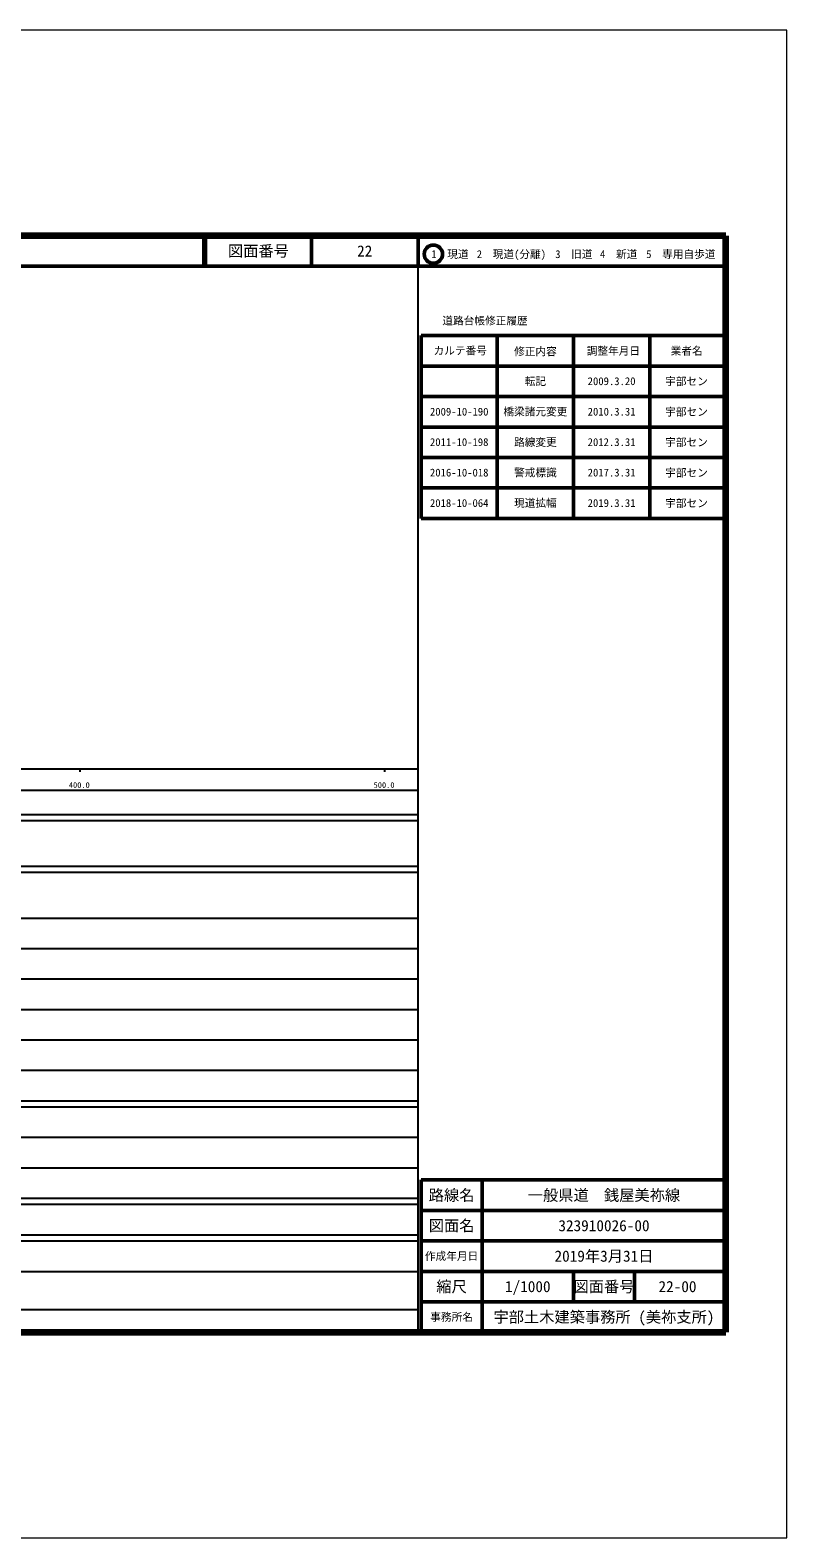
# Model space of a CAD drawing. Units: millimetres on the paper, enlarged 1000 times. Extents: x 0 to 700000, y -47500 to 447500.
# Drawn here: x 451722 to 700000, y -47500 to 447500 of the extents above; entities that cross this region are included whole.
import ezdxf
from ezdxf.enums import TextEntityAlignment as Align

# ---------------------------------------------------------------- set-up
doc = ezdxf.new("R2010")
doc.units = ezdxf.units.MM
doc.header["$LTSCALE"] = 1000
doc.layers.add('作業レイヤ1', color=7, linetype='Continuous', lineweight=13)
doc.layers.add('作業ﾚｲﾔ1', color=7, linetype='Continuous', lineweight=25)
doc.styles.add('ＭＳ ゴシック', font='')
doc.styles.get('ＭＳ ゴシック').set_extended_font_data('MS Gothic')

msp = doc.modelspace()

# ---------------------------------------------------------------- linework, layer by layer
at = {"layer": '作業レイヤ1'}
msp.add_lwpolyline([(0, -47500), (700000, -47500), (700000, 447500), (0, 447500)], close=True, dxfattribs=at)
at = {"layer": '作業ﾚｲﾔ1', "lineweight": 140}
for p, q in [((680000, 380000), (40000, 380000)), ((680000, 20000), (680000, 380000)), ((40000, 20000), (680000, 20000))]:
    msp.add_line(p, q, dxfattribs=at)
at = {"layer": '作業ﾚｲﾔ1', "lineweight": 50}
for p, q in [((508747, 380000), (508747, 370000)), ((509247, 380000), (509247, 370000)), ((543997, 380000), (543997, 370000)), ((579000, 380000), (579000, 370000)), ((40000, 370000), (680000, 370000)), ((580000, 347197), (580000, 287197)), ((580000, 347197), (680000, 347197)), ((605000, 347197), (605000, 287197)), ((630000, 347197), (630000, 287197)), ((655000, 347197), (655000, 287197)), ((580000, 337197), (680000, 337197)), ((580000, 327197), (680000, 327197)), ((580000, 317197), (680000, 317197)), ((580000, 307197), (680000, 307197)), ((580000, 297197), (680000, 297197)), ((580000, 287197), (680000, 287197)), ((680000, 70000), (580000, 70000)), ((580000, 70000), (580000, 20000)), ((600000, 70000), (600000, 20000)), ((680000, 60000), (580000, 60000)), ((680000, 50000), (580000, 50000)), ((680000, 40000), (580000, 40000)), ((630000, 40000), (630000, 30000)), ((650000, 40000), (650000, 30000)), ((680000, 30000), (580000, 30000))]:
    msp.add_line(p, q, dxfattribs=at)
at = {"layer": '作業ﾚｲﾔ1'}
for p, q in [((579000, 20000), (579000, 370000)), ((40000, 205000), (579000, 205000)), ((468000, 205000), (468000, 204000)), ((568000, 205000), (568000, 204000)), ((68000, 198000), (579000, 198000)), ((40000, 190000), (579000, 190000)), ((40000, 188000), (579000, 188000)), ((40000, 173000), (579000, 173000)), ((40000, 171000), (579000, 171000)), ((40000, 156000), (579000, 156000)), ((46000, 146000), (579000, 146000)), ((52000, 136000), (579000, 136000)), ((46000, 126000), (579000, 126000)), ((52000, 116000), (579000, 116000)), ((46000, 106000), (579000, 106000)), ((40000, 96000), (579000, 96000)), ((40000, 94000), (579000, 94000)), ((49000, 84000), (579000, 84000)), ((40000, 74000), (579000, 74000)), ((40000, 64000), (579000, 64000)), ((40000, 62000), (579000, 62000)), ((40000, 52000), (579000, 52000)), ((40000, 50000), (579000, 50000)), ((40000, 40000), (579000, 40000)), ((68000, 27500), (579000, 27500))]:
    msp.add_line(p, q, dxfattribs=at)
at = {"layer": '作業ﾚｲﾔ1', "lineweight": 50}
msp.add_circle((584031, 373958), 3000, dxfattribs=at)

# ---------------------------------------------------------------- texts
at = {"layer": '作業ﾚｲﾔ1', "style": 'ＭＳ ゴシック'}
for s, height, p in [('図面番号', 3666, (526622, 375000)), ('22', 3666, (561497, 375000)), ('1\u3000現道', 2566, (589448, 373958)), ('2\u3000現道(分離)', 2566, (609619, 373958)), ('3\u3000旧道', 2566, (630121, 373958)), ('4\u3000新道', 2566, (644824, 373958)), ('5\u3000専用自歩道', 2566, (665228, 373958)), ('道路台帳修正履歴', 2566, (600968, 352113)), ('カルテ番号', 2566, (592839, 342277)), ('修正内容', 2566, (617509, 342023)), ('調整年月日', 2566, (643089, 342197)), ('業者名', 2566, (667134, 342197)), ('転記', 2566, (617500, 332245)), ('2009.3.20', 2566, (642500, 332245)), ('宇部セン', 2566, (667077, 332189)), ('2009-10-190', 2566, (592500, 322245)), ('橋梁諸元変更', 2566, (617500, 322245)), ('2010.3.31', 2566, (642500, 322245)), ('宇部セン', 2566, (667077, 322189)), ('2011-10-198', 2566, (592500, 312245)), ('路線変更', 2566, (617500, 312245)), ('2012.3.31', 2566, (642500, 312245)), ('宇部セン', 2566, (667077, 312189)), ('2016-10-018', 2566, (592500, 302245)), ('警戒標識', 2566, (617500, 302245)), ('2017.3.31', 2566, (642500, 302245)), ('宇部セン', 2566, (667077, 302189)), ('2018-10-064', 2566, (592500, 292245)), ('現道拡幅', 2566, (617500, 292245)), ('2019.3.31', 2566, (642500, 292245)), ('宇部セン', 2566, (667077, 292189)), ('路線名', 3666, (590000, 65000)), ('路線名', 3666, (590000, 65000)), ('一般県道\u3000銭屋美祢線', 3666, (640000, 65000)), ('図面名', 3666, (590000, 55000)), ('図面名', 3666, (590000, 55000)), ('323910026-00', 3666, (640000, 55000)), ('作成年月日', 2566, (590000, 45000)), ('作成年月日', 2566, (590000, 45000)), ('2019年3月31日', 3666, (640000, 45000)), ('縮尺', 3666, (590000, 35000)), ('縮尺', 3666, (590000, 35000)), ('1/1000', 3666, (615000, 35000)), ('図面番号', 3666, (640000, 35000)), ('図面番号', 3666, (640000, 35000)), ('22-00', 3666, (664125, 35000)), ('事務所名', 2566, (590000, 25000)), ('事務所名', 2566, (590000, 25000)), ('宇部土木建築事務所 (美祢支所)', 3666, (640000, 25000))]:
    msp.add_text(s, height=height, dxfattribs=at).set_placement(p, align=Align.MIDDLE_CENTER)
for s, p in [('400.0', (467844, 198195)), ('500.0', (567844, 198195))]:
    msp.add_text(s, height=1833, dxfattribs=at).set_placement(p, align=Align.BOTTOM_CENTER)

doc.saveas('drawing.dxf')
